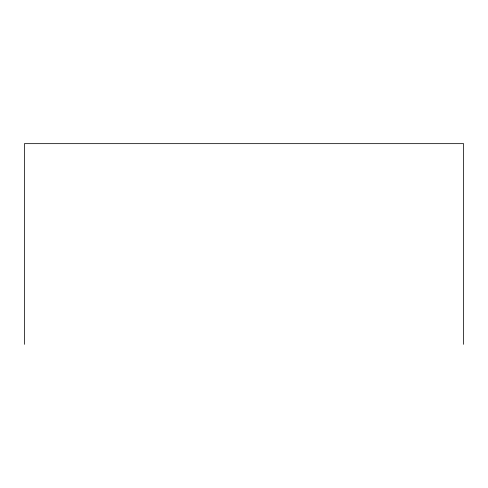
<?xml version="1.0" encoding="UTF-8"?>
<svg xmlns="http://www.w3.org/2000/svg" width="488" height="488" viewBox="0 0 488 488"><rect width="100%" height="100%" fill="white"/><g stroke="black" fill="none" stroke-linecap="round" stroke-linejoin="round"><path stroke-width="0.73" d="M463.6 344.345L463.6 143.655L24.4 143.655L24.4 344.345"/></g></svg>
